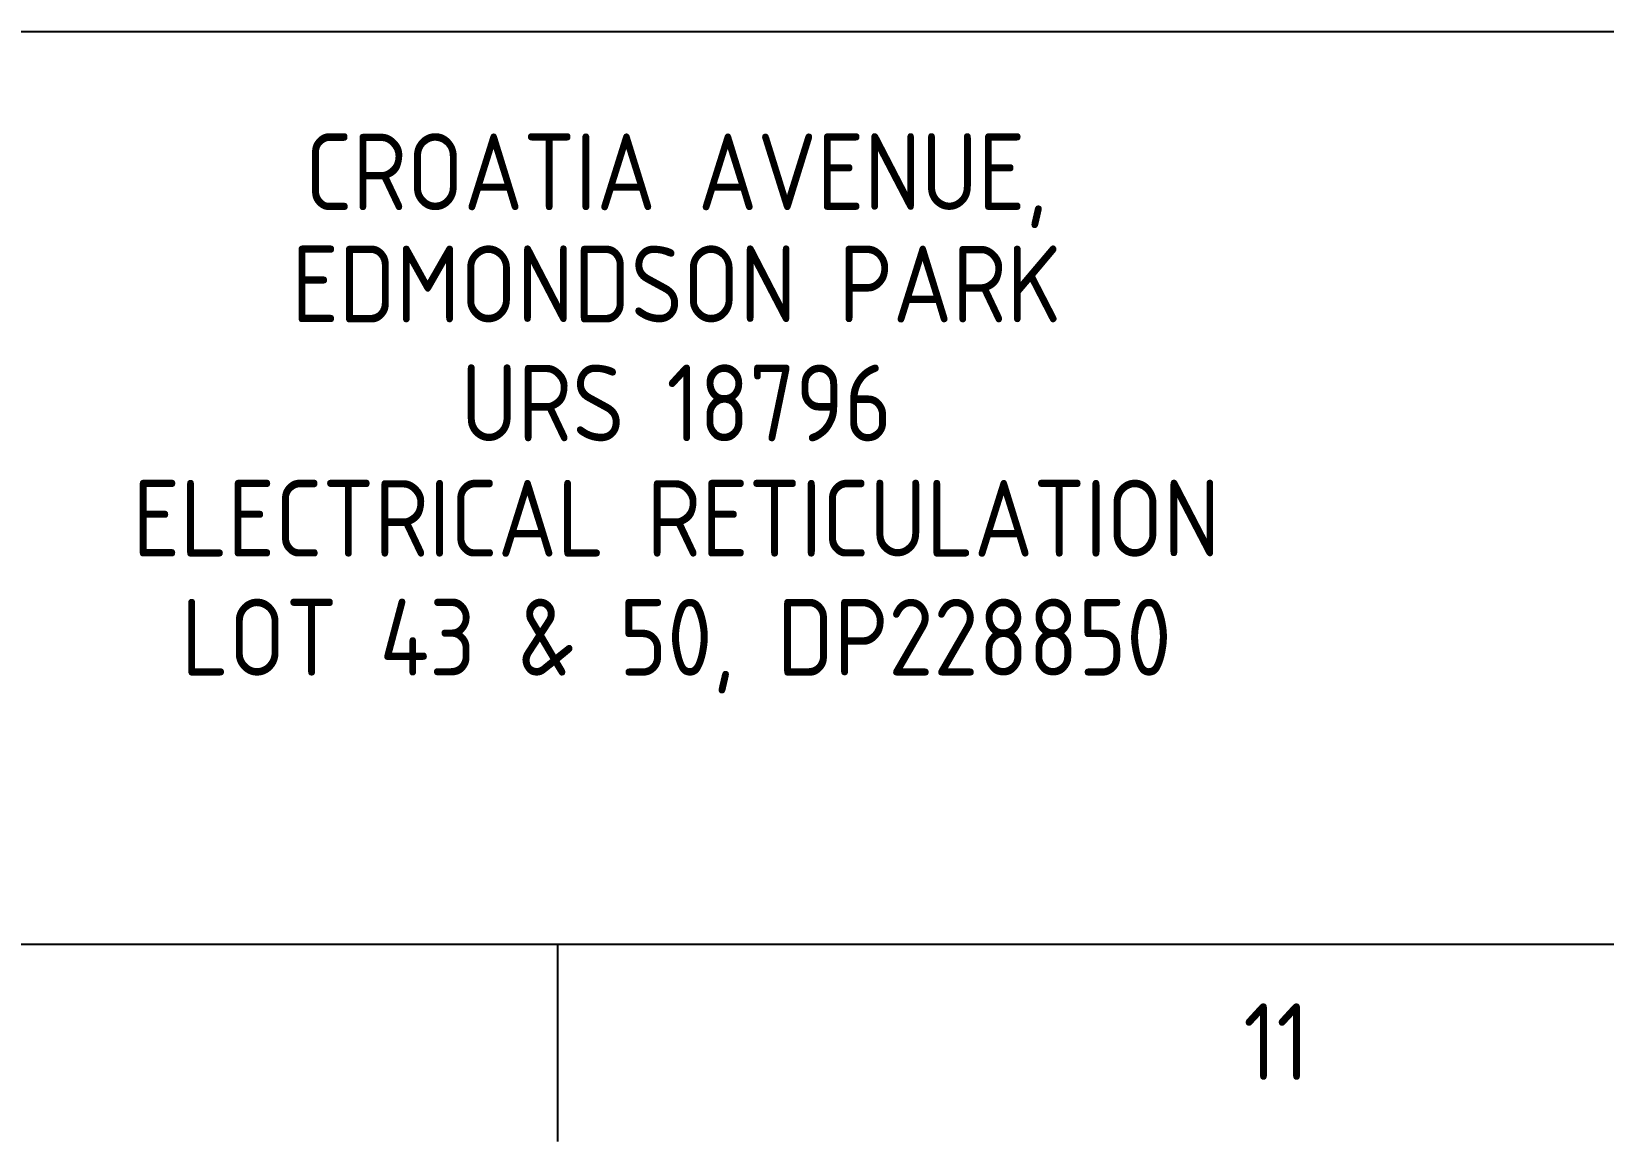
# Paper-space layout 'Sheet(4)' of a CAD drawing. Header units: metres, sheet in millimetres. Extents: x -29 to 809, y -3 to 584.
# Drawn here: x 617.1 to 688.8, y -2.6 to 48 of the extents above; entities that cross this region are included whole.
import ezdxf
from ezdxf.enums import TextEntityAlignment as Align

# ---------------------------------------------------------------- set-up
doc = ezdxf.new("R2010")
doc.units = ezdxf.units.M
doc.layers.get('0').update_dxf_attribs({"color": 6})
doc.layers.add('Notes', color=7, linetype='Continuous')
doc.layers.add('SupportsUG_SP_EXT', color=7, linetype='Continuous')
doc.styles.add('iecISOCP', font='isocp.shx')
doc.styles.get("Standard").update_dxf_attribs({"font": 'arial.ttf'})

# ---------------------------------------------------------------- blocks, each defined once
blk = doc.blocks.new('A1_FRAME_TITLE')
at = {"layer": 'Notes', "linetype": 'Continuous'}
blk.add_line((678.719, 5.973), (678.719, -3.027), dxfattribs=at)
at = {"layer": 'Notes', "linetype": 'Continuous', "flags": 128}
for points in [[(123.797, 47.618), (844.882, 47.618)], [(-11.549, 5.973), (844.882, 5.973)]]:
    blk.add_lwpolyline(points, dxfattribs=at)
blk.add_attdef('DRAFT_NUM', (9.354, 23.294), '', height=2.5, rotation=90)
at = {"layer": 'Notes', "style": 'iecISOCP'}
blk.add_text('11', height=3.5, dxfattribs=at).set_placement((711.362, -0.22))
at = {"layer": 'Notes', "style": 'iecISOCP', "flags": 8}
blk.add_attdef('VERSION_NO', text='', height=2.5, rotation=90, dxfattribs=at).set_placement((302.037, 43.812), align=Align.MIDDLE_CENTER)
at = {"layer": 'Notes', "style": 'iecISOCP'}
for tag, p in [('CAP_NO', (513.188, 43.457)), ('IE_NUM', (513.05, 37.81)), ('REF_No_1', (335.241, 32.31)), ('REF_1', (362.523, 32.31)), ('HV_SWITCH', (513.463, 32.163)), ('GEN_WO', (441.708, 31.763)), ('REF_No_2', (335.241, 26.31)), ('REF_2', (362.523, 26.31)), ('OH_WO', (441.708, 25.812)), ('UBD_REF', (513.05, 25.828)), ('REF_No_3', (335.241, 20.31)), ('REF_3', (362.523, 20.31)), ('UG_WO', (441.708, 20.052)), ('GIS_MAP_No', (513.05, 20.043)), ('REF_No_4', (335.241, 14.31)), ('REF_4', (362.523, 14.31)), ('HV_OP_DIAG', (513.326, 14.199)), ('SUB_WO', (441.708, 13.812)), ('LGA', (512.945, 7.777)), ('ExportID', (-11.467, 2.39))]:
    blk.add_attdef(tag, p, '', height=2.5, dxfattribs=at)
for tag, height, p in [('T1', 3.5, (684.374, 39.465)), ('T2', 3.5, (684.374, 34.346)), ('scale', 2.5, (567.756, 33.269)), ('T3', 3.5, (684.374, 28.92)), ('DRAWN', 2.5, (567.756, 24.931)), ('T4', 3.5, (684.374, 23.657)), ('T5', 3.5, (684.374, 18.231)), ('REV', 5, (840.569, 17.095)), ('DATE', 2.5, (567.756, 16.88)), ('T6', 3.5, (684.374, 12.969)), ('DESIGN', 2.5, (605.617, 9.155)), ('CHD', 2.5, (567.756, 8.372))]:
    blk.add_attdef(tag, text='', height=height, dxfattribs=at).set_placement(p, align=Align.CENTER)
blk.add_attdef('NUM', text='', height=7, dxfattribs=at).set_placement((812.882, 20.118), align=Align.MIDDLE_CENTER)
for tag, p in [('NS', (811.227, 8.119)), ('SHTS', (825.927, 8.119))]:
    blk.add_attdef(tag, text='', height=2.5, dxfattribs=at).set_placement(p, align=Align.MIDDLE)
at = {"layer": 'Notes', "style": 'iecISOCP', "flags": 1}
for tag, p in [('ProjectType', (-6.374, -26.797)), ('DrawingNumber', (14.965, -26.803)), ('ExportDate', (39.735, -26.789)), ('ExportUserName', (48.606, -26.8)), ('DesignerCompanyName', (60.935, -26.793)), ('ExportAreaOfInterest', (76.551, -26.813)), ('GIS_SUCCESS', (91.448, -26.78)), ('CAD_SUCCESS', (101.24, -26.783)), ('ExportCategories', (119.534, -26.797)), ('ProjectNumber', (3.011, -26.818)), ('ProjectDescription', (27.015, -26.825)), ('DEPOTCODE', (111.557, -26.877)), ('Comments', (133.836, -26.883))]:
    blk.add_attdef(tag, p, '', height=1, dxfattribs=at)

psp = doc.layouts.new('Sheet(4)')

# ---------------------------------------------------------------- block references
at = {"layer": 'SupportsUG_SP_EXT'}
ref = psp.add_blockref('A1_FRAME_TITLE', (-9.082, 0.394), dxfattribs=dict(at, xscale=0.958))
ref.add_attrib('T1', 'CROATIA AVENUE,', dxfattribs={"layer": 'Notes', "height": 3.5, "style": 'iecISOCP', "width": 0.958}).set_placement((646.548, 39.859), align=Align.CENTER)
ref.add_attrib('T2', 'EDMONDSON PARK', dxfattribs={"layer": 'Notes', "height": 3.5, "style": 'iecISOCP', "width": 0.958}).set_placement((646.548, 34.74), align=Align.CENTER)
ref.add_attrib('T3', 'URS 18796', dxfattribs={"layer": 'Notes', "height": 3.5, "style": 'iecISOCP', "width": 0.958}).set_placement((646.548, 29.314), align=Align.CENTER)
ref.add_attrib('T4', 'ELECTRICAL RETICULATION', dxfattribs={"layer": 'Notes', "height": 3.5, "style": 'iecISOCP', "width": 0.958}).set_placement((646.548, 24.052), align=Align.CENTER)
ref.add_attrib('T5', 'LOT 43 & 50, DP228850', dxfattribs={"layer": 'Notes', "height": 3.5, "style": 'iecISOCP', "width": 0.958}).set_placement((646.548, 18.625), align=Align.CENTER)

doc.saveas('drawing.dxf')
